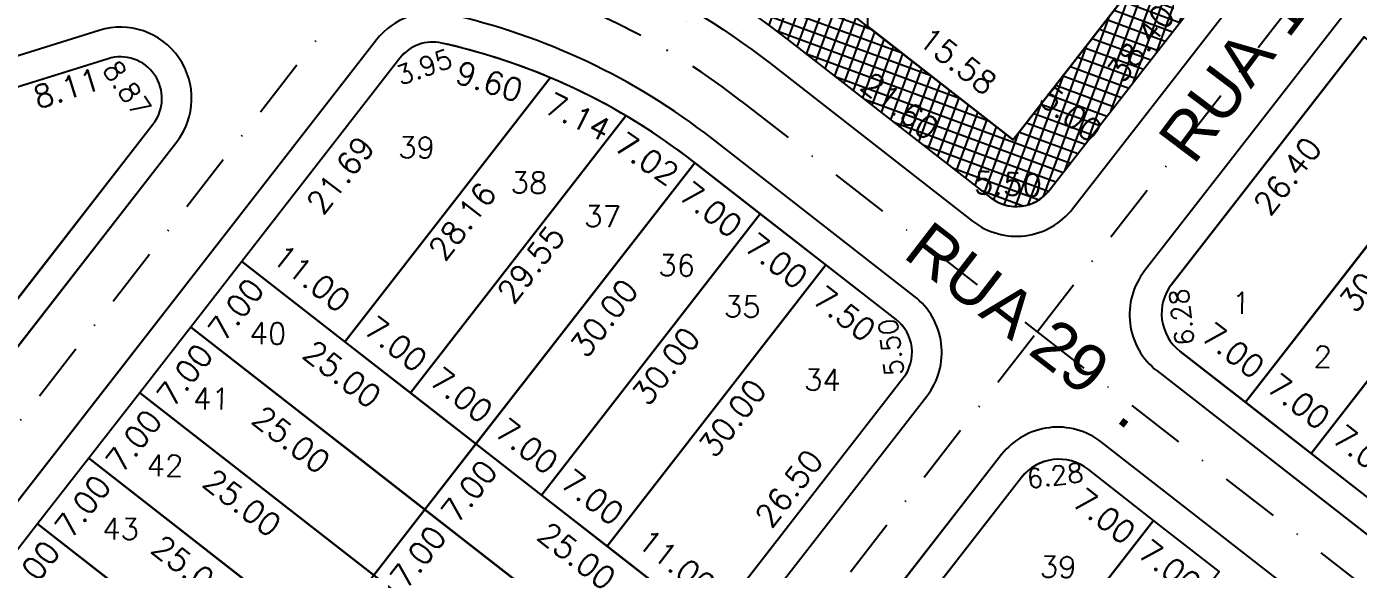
# Model space of a CAD drawing. Header units: millimetres. Extents: x -4430026 to 4783824, y 584 to 9593110.
# Drawn here: x 2492.1 to 2604.3, y 1368.1 to 1413.8 of the extents above; entities that cross this region are included whole.
import ezdxf
from ezdxf.enums import TextEntityAlignment as Align

# ---------------------------------------------------------------- set-up
doc = ezdxf.new("R2010")
doc.units = ezdxf.units.MM
doc.linetypes.add('CONTINUO', pattern=[0])
doc.linetypes.add('DASHDOT', pattern=[1, 0.5, -0.25, 0, -0.25])
for name, color, linetype in [('Bra-Rua Calçadas', 1, 'Continuous'), ('Calçada', 1, 'Continuous'), ('Cota', 8, 'Continuous'), ('Cota Curvas', 2, 'Continuous'), ('EIXO DAS VIAS', 252, 'DASHDOT'), ('Lotes', 2, 'Continuous'), ('Nomes de Ruas', 3, 'Continuous'), ('Numero de lotes', 5, 'Continuous'), ('Área Verde Alameda etc.', 92, 'Continuous')]:
    doc.layers.add(name, color=color, linetype=linetype)
doc.styles.add('arcad1', font='romans.shx')
doc.styles.add('ARIAL', font='arial.ttf', dxfattribs={"height": 0.25})
doc.styles.add('ROMANS', font='romans.shx')
doc.dimstyles.new('BOLA100', dxfattribs={"dimscale": 0, "dimtxt": 1.9, "dimasz": 0.18, "dimexe": 0.18, "dimexo": 0.063, "dimgap": 0, "dimtad": 1, "dimzin": 4, "dimdsep": 46, "dimtxsty": 'ROMANS', "dimcen": 0.09, "dimse1": 1, "dimse2": 1, "dimsd1": 1, "dimsd2": 1, "dimclrt": 256, "dimaunit": 1, "dimadec": 4, "dimazin": 0, "dimtfac": 1.2, "dimtix": 1, "dimtmove": 2, "dimatfit": 3, "dimfxl": 1, "dimtvp": 2, "dimtolj": 1, "dimtzin": 4, "dimarcsym": 0})

# ---------------------------------------------------------------- blocks, each defined once
blk = doc.blocks.new('*D1877')
at = {"layer": 'DEFPOINTS', "color": 0}
for p in [(2575.87, 1375.85), (2578.48, 1373.83), (2559.9, 1355.34)]:
    blk.add_point(p, dxfattribs=at)
at = {"layer": 'Cota', "insert": (2569.74, 1364.15), "char_height": 1.9, "attachment_point": 5, "rotation": 52.0936, "style": 'ROMANS'}
blk.add_mtext('\\A1;26.00', dxfattribs=at)
blk = doc.blocks.new('*D1878')
at = {"layer": 'DEFPOINTS', "color": 0}
for p in [(2604.75, 1412.94), (2607.14, 1411.07), (2588.53, 1392.11)]:
    blk.add_point(p, dxfattribs=at)
at = {"layer": 'Cota', "insert": (2598.29, 1401.24), "char_height": 1.9, "attachment_point": 5, "rotation": 52.0936, "style": 'ROMANS'}
blk.add_mtext('\\A1;26.40', dxfattribs=at)
blk = doc.blocks.new('*D1879')
at = {"layer": 'DEFPOINTS', "color": 0}
for p in [(2587.01, 1372.25), (2589.18, 1370.56), (2568.58, 1348.58)]:
    blk.add_point(p, dxfattribs=at)
at = {"layer": 'Cota', "insert": (2579.22, 1359.31), "char_height": 1.9, "attachment_point": 5, "rotation": 52.0936, "style": 'ROMANS'}
blk.add_mtext('\\A1;30.00', dxfattribs=at)
blk = doc.blocks.new('*D1881')
at = {"layer": 'DEFPOINTS', "color": 0}
for p in [(2613.43, 1406.18), (2615.6, 1404.49), (2594.75, 1382.19)]:
    blk.add_point(p, dxfattribs=at)
at = {"layer": 'Cota', "insert": (2605.51, 1393.08), "char_height": 1.9, "attachment_point": 5, "rotation": 52.0936, "style": 'ROMANS'}
blk.add_mtext('\\A1;30.40', dxfattribs=at)
blk = doc.blocks.new('*D1882')
at = {"layer": 'DEFPOINTS', "color": 0}
for p in [(2618.95, 1401.88), (2621.19, 1400.13), (2600.27, 1377.89)]:
    blk.add_point(p, dxfattribs=at)
at = {"layer": 'Cota', "insert": (2611.11, 1388.72), "char_height": 1.9, "attachment_point": 5, "rotation": 52.0936, "style": 'ROMANS'}
blk.add_mtext('\\A1;30.40', dxfattribs=at)
blk = doc.blocks.new('*D2071')
at = {"layer": 'DEFPOINTS', "color": 0}
for p in [(2492.99, 1371.95), (2495.39, 1370.09), (2488.69, 1366.43)]:
    blk.add_point(p, dxfattribs=at)
at = {"layer": 'Cota', "insert": (2492.49, 1367.91), "char_height": 1.9, "attachment_point": 5, "rotation": 52.0936, "style": 'ROMANS'}
blk.add_mtext('\\A1;7.00', dxfattribs=at)
blk = doc.blocks.new('*D2072')
at = {"layer": 'DEFPOINTS', "color": 0}
for p in [(2497.29, 1377.48), (2499.69, 1375.61), (2492.99, 1371.95)]:
    blk.add_point(p, dxfattribs=at)
at = {"layer": 'Cota', "insert": (2496.79, 1373.43), "char_height": 1.9, "attachment_point": 5, "rotation": 52.0936, "style": 'ROMANS'}
blk.add_mtext('\\A1;7.00', dxfattribs=at)
blk = doc.blocks.new('*D2073')
at = {"layer": 'DEFPOINTS', "color": 0}
for p in [(2501.59, 1383), (2503.99, 1381.13), (2497.29, 1377.48)]:
    blk.add_point(p, dxfattribs=at)
at = {"layer": 'Cota', "insert": (2501.09, 1378.95), "char_height": 1.9, "attachment_point": 5, "rotation": 52.0936, "style": 'ROMANS'}
blk.add_mtext('\\A1;7.00', dxfattribs=at)
blk = doc.blocks.new('*D2074')
at = {"layer": 'DEFPOINTS', "color": 0}
for p in [(2505.89, 1388.52), (2508.29, 1386.65), (2501.59, 1383)]:
    blk.add_point(p, dxfattribs=at)
at = {"layer": 'Cota', "insert": (2505.39, 1384.48), "char_height": 1.9, "attachment_point": 5, "rotation": 52.0936, "style": 'ROMANS'}
blk.add_mtext('\\A1;7.00', dxfattribs=at)
blk = doc.blocks.new('*D2100')
at = {"layer": 'DEFPOINTS', "color": 0}
for p in [(2525.62, 1373.16), (2527.94, 1371.35), (2521.31, 1367.64)]:
    blk.add_point(p, dxfattribs=at)
at = {"layer": 'Cota', "insert": (2525.04, 1369.17), "char_height": 1.9, "attachment_point": 5, "rotation": 52.0936, "style": 'ROMANS'}
blk.add_mtext('\\A1;7.00', dxfattribs=at)
blk = doc.blocks.new('*D2101')
at = {"layer": 'DEFPOINTS', "color": 0}
for p in [(2529.92, 1378.69), (2532.24, 1376.87), (2525.62, 1373.16)]:
    blk.add_point(p, dxfattribs=at)
at = {"layer": 'Cota', "insert": (2529.34, 1374.7), "char_height": 1.9, "attachment_point": 5, "rotation": 52.0936, "style": 'ROMANS'}
blk.add_mtext('\\A1;7.00', dxfattribs=at)
blk = doc.blocks.new('*D2102')
at = {"layer": 'DEFPOINTS', "color": 0}
for p in [(2548.35, 1402.36), (2550.67, 1400.54), (2529.92, 1378.69)]:
    blk.add_point(p, dxfattribs=at)
at = {"layer": 'Cota', "insert": (2540.71, 1389.29), "char_height": 1.9, "attachment_point": 5, "rotation": 52.0936, "style": 'ROMANS'}
blk.add_mtext('\\A1;30.00', dxfattribs=at)
blk = doc.blocks.new('*D2103')
at = {"layer": 'DEFPOINTS', "color": 0}
for p in [(2553.87, 1398.05), (2555.88, 1396.49), (2535.44, 1374.38)]:
    blk.add_point(p, dxfattribs=at)
at = {"layer": 'Cota', "insert": (2545.92, 1385.24), "char_height": 1.9, "attachment_point": 5, "rotation": 52.0936, "style": 'ROMANS'}
blk.add_mtext('\\A1;30.00', dxfattribs=at)
blk = doc.blocks.new('*D2104')
at = {"layer": 'DEFPOINTS', "color": 0}
for p in [(2559.39, 1393.75), (2561.49, 1392.12), (2540.96, 1370.08)]:
    blk.add_point(p, dxfattribs=at)
at = {"layer": 'Cota', "insert": (2551.52, 1380.87), "char_height": 1.9, "attachment_point": 5, "rotation": 52.0936, "style": 'ROMANS'}
blk.add_mtext('\\A1;30.00', dxfattribs=at)
blk = doc.blocks.new('*D2132')
at = {"layer": 'DEFPOINTS', "color": 0}
for p in [(2565.17, 1384.82), (2565.92, 1384.23), (2549.64, 1363.33)]:
    blk.add_point(p, dxfattribs=at)
at = {"layer": 'Cota', "insert": (2556.28, 1374.95), "char_height": 1.9, "attachment_point": 5, "rotation": 52.0936, "style": 'ROMANS'}
blk.add_mtext('\\A1;26.50', dxfattribs=at)
blk = doc.blocks.new('*D2357')
at = {"layer": 'DEFPOINTS', "color": 0}
for p in [(2501.84, 1406.3), (2502.72, 1405.61), (2474.13, 1368.89)]:
    blk.add_point(p, dxfattribs=at)
at = {"layer": 'Cota', "insert": (2486.8, 1388.52), "char_height": 1.9, "attachment_point": 5, "rotation": 52.0936, "style": 'ROMANS'}
blk.add_mtext('\\A1;46.54', dxfattribs=at)
blk = doc.blocks.new('*D2362')
at = {"layer": 'DEFPOINTS', "color": 0}
for p in [(2491.17, 1408.69), (2493.24, 1407.07), (2465.45, 1375.65)]:
    blk.add_point(p, dxfattribs=at)
at = {"layer": 'Cota', "insert": (2479.63, 1391.14), "char_height": 1.9, "attachment_point": 5, "rotation": 52.0936, "style": 'ROMANS'}
blk.add_mtext('\\A1;41.87', dxfattribs=at)
blk = doc.blocks.new('*D4630')
at = {"layer": 'DEFPOINTS', "color": 0}
for p in [(2492.99, 1371.95), (2512.71, 1356.59), (2511.02, 1354.42)]:
    blk.add_point(p, dxfattribs=at)
at = {"layer": 'Cota', "insert": (2501.74, 1362.85), "char_height": 1.9, "attachment_point": 5, "rotation": 322.0936, "style": 'ROMANS'}
blk.add_mtext('\\A1;25.00', dxfattribs=at)
blk = doc.blocks.new('*D4631')
at = {"layer": 'DEFPOINTS', "color": 0}
for p in [(2497.29, 1377.48), (2517.01, 1362.12), (2515.15, 1359.73)]:
    blk.add_point(p, dxfattribs=at)
at = {"layer": 'Cota', "insert": (2505.87, 1368.16), "char_height": 1.9, "attachment_point": 5, "rotation": 322.0936, "style": 'ROMANS'}
blk.add_mtext('\\A1;25.00', dxfattribs=at)
blk = doc.blocks.new('*D4632')
at = {"layer": 'DEFPOINTS', "color": 0}
for p in [(2501.59, 1383), (2521.31, 1367.64), (2519.49, 1365.3)]:
    blk.add_point(p, dxfattribs=at)
at = {"layer": 'Cota', "insert": (2510.22, 1373.73), "char_height": 1.9, "attachment_point": 5, "rotation": 322.0936, "style": 'ROMANS'}
blk.add_mtext('\\A1;25.00', dxfattribs=at)
blk = doc.blocks.new('*D4633')
at = {"layer": 'DEFPOINTS', "color": 0}
for p in [(2505.89, 1388.52), (2525.62, 1373.16), (2523.63, 1370.61)]:
    blk.add_point(p, dxfattribs=at)
at = {"layer": 'Cota', "insert": (2514.35, 1379.04), "char_height": 1.9, "attachment_point": 5, "rotation": 322.0936, "style": 'ROMANS'}
blk.add_mtext('\\A1;25.00', dxfattribs=at)
blk = doc.blocks.new('*D4634')
at = {"layer": 'DEFPOINTS', "color": 0}
for p in [(2529.92, 1378.69), (2536.38, 1375.6), (2535.44, 1374.38)]:
    blk.add_point(p, dxfattribs=at)
at = {"layer": 'Cota', "insert": (2534.21, 1378.5), "char_height": 1.9, "attachment_point": 5, "rotation": 322.0936, "style": 'ROMANS'}
blk.add_mtext('\\A1;7.00', dxfattribs=at)
blk = doc.blocks.new('*D4635')
at = {"layer": 'DEFPOINTS', "color": 0}
for p in [(2548.35, 1402.36), (2553.87, 1398.05), (2551.89, 1395.51)]:
    blk.add_point(p, dxfattribs=at)
at = {"layer": 'Cota', "insert": (2549.71, 1398.41), "char_height": 1.9, "attachment_point": 5, "rotation": 322.0943, "style": 'ROMANS'}
blk.add_mtext('\\A1;7.00', dxfattribs=at)
blk = doc.blocks.new('*D4651')
at = {"layer": 'DEFPOINTS', "color": 0}
for p in [(2525.62, 1373.16), (2545.34, 1357.8), (2543.35, 1355.25)]:
    blk.add_point(p, dxfattribs=at)
at = {"layer": 'Cota', "insert": (2534.07, 1363.68), "char_height": 1.9, "attachment_point": 5, "rotation": 322.0936, "style": 'ROMANS'}
blk.add_mtext('\\A1;25.00', dxfattribs=at)
blk = doc.blocks.new('*D4656')
at = {"layer": 'DEFPOINTS', "color": 0}
for p in [(2529.92, 1378.69), (2549.64, 1363.33), (2547.69, 1360.82)]:
    blk.add_point(p, dxfattribs=at)
at = {"layer": 'Cota', "insert": (2538.41, 1369.25), "char_height": 1.9, "attachment_point": 5, "rotation": 322.0936, "style": 'ROMANS'}
blk.add_mtext('\\A1;25.00', dxfattribs=at)
blk = doc.blocks.new('*D4661')
at = {"layer": 'DEFPOINTS', "color": 0}
for p in [(2535.44, 1374.38), (2541.91, 1371.3), (2540.96, 1370.08)]:
    blk.add_point(p, dxfattribs=at)
at = {"layer": 'Cota', "insert": (2539.73, 1374.2), "char_height": 1.9, "attachment_point": 5, "rotation": 322.0936, "style": 'ROMANS'}
blk.add_mtext('\\A1;7.00', dxfattribs=at)
blk = doc.blocks.new('*D4662')
at = {"layer": 'DEFPOINTS', "color": 0}
for p in [(2540.96, 1370.08), (2550.59, 1364.54), (2549.64, 1363.33)]:
    blk.add_point(p, dxfattribs=at)
at = {"layer": 'Cota', "insert": (2546.83, 1368.67), "char_height": 1.9, "attachment_point": 5, "rotation": 322.0936, "style": 'ROMANS'}
blk.add_mtext('\\A1;11.00', dxfattribs=at)
blk = doc.blocks.new('*D4675')
at = {"layer": 'DEFPOINTS', "color": 0}
for p in [(2553.87, 1398.05), (2559.39, 1393.75), (2557.41, 1391.21)]:
    blk.add_point(p, dxfattribs=at)
at = {"layer": 'Cota', "insert": (2555.23, 1394.1), "char_height": 1.9, "attachment_point": 5, "rotation": 322.0943, "style": 'ROMANS'}
blk.add_mtext('\\A1;7.00', dxfattribs=at)
blk = doc.blocks.new('*D4676')
at = {"layer": 'DEFPOINTS', "color": 0}
for p in [(2559.39, 1393.75), (2565.31, 1389.15), (2563.33, 1386.6)]:
    blk.add_point(p, dxfattribs=at)
at = {"layer": 'Cota', "insert": (2560.95, 1389.65), "char_height": 1.9, "attachment_point": 5, "rotation": 322.0943, "style": 'ROMANS'}
blk.add_mtext('\\A1;7.50', dxfattribs=at)
blk = doc.blocks.new('*D4677')
at = {"layer": 'DEFPOINTS', "color": 0}
for p in [(2581.49, 1376.55), (2587.01, 1372.25), (2585.02, 1369.7)]:
    blk.add_point(p, dxfattribs=at)
at = {"layer": 'Cota', "insert": (2582.85, 1372.6), "char_height": 1.9, "attachment_point": 5, "rotation": 322.0943, "style": 'ROMANS'}
blk.add_mtext('\\A1;7.00', dxfattribs=at)
blk = doc.blocks.new('*D4678')
at = {"layer": 'DEFPOINTS', "color": 0}
for p in [(2587.01, 1372.25), (2592.53, 1367.95), (2590.55, 1365.4)]:
    blk.add_point(p, dxfattribs=at)
at = {"layer": 'Cota', "insert": (2588.37, 1368.3), "char_height": 1.9, "attachment_point": 5, "rotation": 322.0943, "style": 'ROMANS'}
blk.add_mtext('\\A1;7.00', dxfattribs=at)
blk = doc.blocks.new('*D5080')
at = {"layer": 'DEFPOINTS', "color": 0}
for p in [(2589.23, 1386.49), (2595.88, 1383.65), (2594.75, 1382.19)]:
    blk.add_point(p, dxfattribs=at)
at = {"layer": 'Cota', "insert": (2593.71, 1386.55), "char_height": 1.9, "attachment_point": 5, "rotation": 322.0936, "style": 'ROMANS'}
blk.add_mtext('\\A1;7.00', dxfattribs=at)
blk = doc.blocks.new('*D5081')
at = {"layer": 'DEFPOINTS', "color": 0}
for p in [(2594.75, 1382.19), (2601.41, 1379.35), (2600.27, 1377.89)]:
    blk.add_point(p, dxfattribs=at)
at = {"layer": 'Cota', "insert": (2599.23, 1382.25), "char_height": 1.9, "attachment_point": 5, "rotation": 322.0936, "style": 'ROMANS'}
blk.add_mtext('\\A1;7.00', dxfattribs=at)
blk = doc.blocks.new('*D5082')
at = {"layer": 'DEFPOINTS', "color": 0}
for p in [(2600.27, 1377.89), (2606.93, 1375.05), (2605.8, 1373.59)]:
    blk.add_point(p, dxfattribs=at)
at = {"layer": 'Cota', "insert": (2604.75, 1377.95), "char_height": 1.9, "attachment_point": 5, "rotation": 322.0936, "style": 'ROMANS'}
blk.add_mtext('\\A1;7.00', dxfattribs=at)
blk = doc.blocks.new('*D5306')
at = {"layer": 'DEFPOINTS', "color": 0}
for p in [(2498.92, 1411.1), (2491.17, 1408.69), (2499.6, 1408.93)]:
    blk.add_point(p, dxfattribs=at)
at = {"layer": 'Cota', "insert": (2495.44, 1408.62), "char_height": 1.9, "attachment_point": 5, "rotation": 17.3451, "style": 'ROMANS'}
blk.add_mtext('\\A1;8.11', dxfattribs=at)
blk = doc.blocks.new('*D5856')
at = {"layer": 'DEFPOINTS', "color": 0}
for p in [(2510.19, 1394.04), (2512.59, 1392.18), (2505.89, 1388.52)]:
    blk.add_point(p, dxfattribs=at)
at = {"layer": 'Cota', "insert": (2509.69, 1390), "char_height": 1.9, "attachment_point": 5, "rotation": 52.0936, "style": 'ROMANS'}
blk.add_mtext('\\A1;7.00', dxfattribs=at)
blk = doc.blocks.new('*D5857')
at = {"layer": 'DEFPOINTS', "color": 0}
for p in [(2510.19, 1394.04), (2529.92, 1378.69), (2527.93, 1376.13)]:
    blk.add_point(p, dxfattribs=at)
at = {"layer": 'Cota', "insert": (2518.65, 1384.56), "char_height": 1.9, "attachment_point": 5, "rotation": 322.0936, "style": 'ROMANS'}
blk.add_mtext('\\A1;25.00', dxfattribs=at)
blk = doc.blocks.new('*D5858')
at = {"layer": 'DEFPOINTS', "color": 0}
for p in [(2523.52, 1411.16), (2525.91, 1409.29), (2510.19, 1394.04)]:
    blk.add_point(p, dxfattribs=at)
at = {"layer": 'Cota', "insert": (2518.5, 1401.32), "char_height": 1.9, "attachment_point": 5, "rotation": 52.0936, "style": 'ROMANS'}
blk.add_mtext('\\A1;21.69', dxfattribs=at)
blk = doc.blocks.new('*D5859')
at = {"layer": 'DEFPOINTS', "color": 0}
for p in [(2536.17, 1409.51), (2538.17, 1407.95), (2518.87, 1387.29)]:
    blk.add_point(p, dxfattribs=at)
at = {"layer": 'Cota', "insert": (2528.77, 1397.42), "char_height": 1.9, "attachment_point": 5, "rotation": 52.0936, "style": 'ROMANS'}
blk.add_mtext('\\A1;28.16', dxfattribs=at)
blk = doc.blocks.new('*D5860')
at = {"layer": 'DEFPOINTS', "color": 0}
for p in [(2542.55, 1406.3), (2544.38, 1404.88), (2524.39, 1382.99)]:
    blk.add_point(p, dxfattribs=at)
at = {"layer": 'Cota', "insert": (2534.55, 1393.81), "char_height": 1.9, "attachment_point": 5, "rotation": 52.0936, "style": 'ROMANS'}
blk.add_mtext('\\A1;29.55', dxfattribs=at)
blk = doc.blocks.new('*D6634')
at = {"layer": 'DEFPOINTS', "color": 0}
for p in [(2562.89, 1413.84), (2576.06, 1405.4), (2575.19, 1404.27)]:
    blk.add_point(p, dxfattribs=at)
at = {"layer": 'Cota', "insert": (2570.5, 1410.93), "char_height": 1.9, "attachment_point": 5, "rotation": 322.0936, "style": 'ROMANS'}
blk.add_mtext('\\A1;15.58', dxfattribs=at)
blk = doc.blocks.new('*D6635')
at = {"layer": 'DEFPOINTS', "color": 0}
for p in [(2593.02, 1429.69), (2594.24, 1428.74), (2575.19, 1404.27)]:
    blk.add_point(p, dxfattribs=at)
at = {"layer": 'Cota', "insert": (2582.74, 1418.04), "char_height": 1.9, "attachment_point": 5, "rotation": 52.0936, "style": 'ROMANS'}
blk.add_mtext('\\A1;31.01', dxfattribs=at)
blk = doc.blocks.new('*D7320')
at = {"layer": 'DEFPOINTS', "color": 0}
for p in [(2525.34, 1384.2), (2524.39, 1382.99), (2529.92, 1378.69, 51.85)]:
    blk.add_point(p, dxfattribs=at)
at = {"layer": 'Cota', "insert": (2528.68, 1382.8), "char_height": 1.9, "attachment_point": 5, "rotation": 322.0936, "style": 'ROMANS'}
blk.add_mtext('\\A1;7.00', dxfattribs=at)
blk = doc.blocks.new('*D7321')
at = {"layer": 'DEFPOINTS', "color": 0}
for p in [(2519.82, 1388.5), (2518.87, 1387.29), (2524.39, 1382.99)]:
    blk.add_point(p, dxfattribs=at)
at = {"layer": 'Cota', "insert": (2523.16, 1387.1), "char_height": 1.9, "attachment_point": 5, "rotation": 322.0936, "style": 'ROMANS'}
blk.add_mtext('\\A1;7.00', dxfattribs=at)
blk = doc.blocks.new('*D7322')
at = {"layer": 'DEFPOINTS', "color": 0}
for p in [(2511.14, 1395.26), (2510.19, 1394.04), (2518.87, 1387.29)]:
    blk.add_point(p, dxfattribs=at)
at = {"layer": 'Cota', "insert": (2516.06, 1392.63), "char_height": 1.9, "attachment_point": 5, "rotation": 322.0936, "style": 'ROMANS'}
blk.add_mtext('\\A1;11.00', dxfattribs=at)
blk = doc.blocks.new('*D7573')
at = {"layer": 'DEFPOINTS', "color": 0}
for p in [(2601.47, 1430.58), (2601.8, 1430.32), (2578.21, 1400.01)]:
    blk.add_point(p, dxfattribs=at)
at = {"layer": 'Cota', "insert": (2585.92, 1412.42), "char_height": 1.9, "attachment_point": 5, "rotation": 52.0936, "style": 'ROMANS'}
blk.add_mtext('\\A1;38.40', dxfattribs=at)
blk = doc.blocks.new('*D7574')
at = {"layer": 'DEFPOINTS', "color": 0}
for p in [(2577.8, 1407.63), (2581.43, 1404.15), (2581.74, 1404.55)]:
    blk.add_point(p, dxfattribs=at)
at = {"layer": 'Cota', "insert": (2580.04, 1406.44), "char_height": 1.9, "attachment_point": 5, "rotation": 322.0936, "style": 'ROMANS'}
blk.add_mtext('\\A1;5.00', dxfattribs=at)
blk = doc.blocks.new('*D7575')
at = {"layer": 'DEFPOINTS', "color": 0}
for p in [(2556.26, 1412.67), (2556.52, 1413.01), (2573.3, 1399.4)]:
    blk.add_point(p, dxfattribs=at)
at = {"layer": 'Cota', "insert": (2565.63, 1407.13), "char_height": 1.9, "attachment_point": 5, "rotation": 322.0936, "style": 'ROMANS'}
blk.add_mtext('\\A1;21.60', dxfattribs=at)

msp = doc.modelspace()

# ---------------------------------------------------------------- hatches: boundary and pattern name
at = {"layer": 'Área Verde Alameda etc.'}
h = msp.add_hatch(dxfattribs=at)
h.set_pattern_fill('ANSI37', color=256, scale=0.3, angle=24.82082, style=0)
h.set_pattern_definition([(69.82082076, (-350710.31295, -9590084.73025), (-0.894034063135, 0.32857167248), []), (159.82082076, (-350710.31295, -9590084.73025), (-0.32857167248, -0.894034063135), [])])
edge = h.paths.add_edge_path()
edge.add_arc((2600.12, 1496.792), 4, 359.70531, 450.41692)
edge.add_line((2600.091, 1500.792), (2485.235, 1499.729))
edge.add_line((2485.235, 1499.729), (2433.582, 1499.279))
edge.add_line((2433.582, 1499.279), (2433.581, 1499.279))
edge.add_arc((2433.613, 1495.779), 3.5, 90.5206, 168.7182)
edge.add_arc((2433.613, 1495.779), 3.5, 168.7182, 179.70531)
edge.add_line((2430.113, 1495.797), (2430.105, 1494.248))
edge.add_line((2430.105, 1494.248), (2464.157, 1494.558))
edge.add_line((2464.157, 1494.558), (2562.153, 1495.448))
edge.add_line((2562.153, 1495.448), (2596.115, 1495.757))
edge.add_line((2596.115, 1495.757), (2596.115, 1495.755))
edge.add_line((2596.115, 1495.755), (2599.115, 1495.782))
edge.add_line((2599.115, 1495.782), (2598.808, 1436.13))
edge.add_arc((2594.308, 1436.153), 4.5, 322.09358, 359.70531, ccw=False)
edge.add_line((2597.859, 1433.388), (2575.186, 1404.27))
edge.add_line((2575.186, 1404.27), (2559.328, 1416.618))
edge.add_arc((2515.401, 1360.204), 71.5, 52.09358, 107.34505)
edge.add_line((2494.085, 1428.452), (2471.821, 1421.499))
edge.add_line((2471.821, 1421.499), (2471.821, 1421.499))
edge.add_arc((2463.371, 1448.717), 28.5, 266.08491, 287.24675, ccw=False)
edge.add_arc((2463.506, 1464.554), 44.319, 230.62803, 267.30877, ccw=False)
edge.add_arc((2463.371, 1448.717), 33.5, 213.3649, 271.75804)
edge.add_arc((2463.371, 1448.717), 33.5, 271.75804, 278.33411)
edge.add_arc((2463.371, 1448.717), 33.5, 278.33411, 280.73803)
edge.add_arc((2463.371, 1448.717), 33.5, 280.73803, 283.15852)
edge.add_arc((2463.371, 1448.717), 33.5, 283.15852, 284.24214)
edge.add_arc((2463.371, 1448.717), 33.5, 284.24214, 287.34505)
edge.add_line((2473.359, 1416.741), (2495.575, 1423.68))
edge.add_arc((2515.401, 1360.204), 66.5, 52.09358, 107.34505, ccw=False)
edge.add_line((2556.256, 1412.673), (2573.298, 1399.404))
edge.add_arc((2575.448, 1402.165), 3.5, 232.09358, 302.3188)
edge.add_arc((2575.448, 1402.165), 3.5, 302.3188, 322.09358)
edge.add_line((2578.21, 1400.015), (2601.804, 1430.316))
edge.add_arc((2594.308, 1436.153), 9.5, 322.09358, 334.25913)
edge.add_arc((2594.308, 1436.153), 9.5, 334.25913, 359.70531)
edge.add_line((2603.808, 1436.104), (2604.12, 1496.771))

# ---------------------------------------------------------------- linework, layer by layer
at = {"layer": 'Bra-Rua Calçadas'}
for points in [[(2434.763, 1431.287, 0.3442832), (2473.359, 1416.741), (2495.575, 1423.68, -0.2458617), (2556.256, 1412.673), (2573.298, 1399.404, 0.4142136), (2578.21, 1400.015), (2601.804, 1430.316, 0.1656015), (2603.808, 1436.104), (2604.12, 1496.771, 0.4190157), (2600.076, 1500.791), (2485.235, 1499.729), (2433.582, 1499.279, 0.4101589), (2430.113, 1495.797), (2430.09, 1491.247)], [(2473.359, 1416.741), (2495.575, 1423.68, -0.2458617), (2556.256, 1412.673), (2573.298, 1399.404, 0.3163795), (2577.319, 1399.207, 0.0864985), (2578.21, 1400.015), (2601.804, 1430.316, 0.0531322), (2602.866, 1432.027, 0.1114884), (2603.808, 1436.104), (2604.12, 1496.771, 0.417856), (2600.091, 1500.792), (2485.235, 1499.729)], [(2464.157, 1494.558), (2562.153, 1495.448), (2596.115, 1495.757), (2596.115, 1495.755), (2599.115, 1495.782), (2598.808, 1436.13, -0.1656015), (2597.859, 1433.388), (2575.186, 1404.27), (2559.328, 1416.618, 0.2458617), (2494.085, 1428.452), (2471.821, 1421.499)]]:
    msp.add_lwpolyline(points, format="xyb", dxfattribs=at)
at = {"layer": 'Calçada', "lineweight": -3}
for p, q in [((2521.543, 1412.693), (2372.134, 1220.813)), ((2521.543, 1412.693), (2372.134, 1220.813)), ((2365.822, 1225.728), (2504.695, 1404.077)), ((2365.822, 1225.728), (2504.695, 1404.077)), ((2415.53, 1187.023), (2567.895, 1382.699)), ((2415.53, 1187.023), (2567.895, 1382.699)), ((2574.207, 1377.784), (2421.842, 1182.108)), ((2574.207, 1377.784), (2421.842, 1182.108))]:
    msp.add_line(p, q, dxfattribs=at)
for points in [[(2668.35, 1405.086, -0.1656015), (2665.818, 1397.776, 0.1656015), (2668.35, 1405.086, -0.1656015), (2665.818, 1397.776, 0.1656015), (2668.35, 1405.086), (2668.827, 1497.831, 0.4183874), (2662.772, 1503.861), (2619.77, 1503.47, 0.410052), (2613.824, 1497.502), (2613.489, 1432.291, -0.1656015), (2610.957, 1424.981), (2586.249, 1393.248, 0.4142136), (2587.297, 1384.828), (2625.169, 1355.338, 0.4142136), (2633.59, 1356.386), (2665.818, 1397.776), (2633.59, 1356.386)], [(2661.358, 1503.848), (2619.77, 1503.47, 0.410052), (2613.824, 1497.502), (2613.489, 1432.291, -0.1656015), (2610.957, 1424.981), (2586.249, 1393.248, 0.4142136), (2587.297, 1384.828), (2623.986, 1356.26)]]:
    msp.add_lwpolyline(points, format="xyb", dxfattribs=at)
for points in [[(2606.623, 1497.265, 0.4183874), (2600.568, 1503.296), (2433.558, 1501.779, 0.410052), (2427.613, 1495.81), (2427.372, 1448.903, 0.507547), (2474.104, 1414.355), (2496.321, 1421.293, -0.2458617), (2554.72, 1410.701), (2571.762, 1397.431, 0.4142136), (2580.182, 1398.479), (2603.777, 1428.78, 0.1656015), (2606.308, 1436.091)], [(2606.623, 1497.265, 0.4183874), (2600.568, 1503.296), (2433.558, 1501.779, 0.410052), (2427.613, 1495.81), (2427.372, 1448.903, 0.507547), (2474.104, 1414.355), (2496.321, 1421.293, -0.2458617), (2554.72, 1410.701), (2571.762, 1397.431, 0.4142136), (2580.182, 1398.479), (2603.777, 1428.78, 0.1656015), (2606.308, 1436.091)], [(2604.123, 1497.278, 0.3332525), (2600.591, 1500.796), (2433.581, 1499.279, 0.410052), (2430.113, 1495.797), (2429.872, 1448.89, 0.507547), (2473.359, 1416.741), (2495.575, 1423.68, -0.2458617), (2556.256, 1412.673), (2573.298, 1399.404, 0.4142136), (2578.21, 1400.015), (2601.804, 1430.316, 0.1656015), (2603.808, 1436.104)], [(2604.123, 1497.278, 0.3332525), (2600.591, 1500.796), (2433.581, 1499.279, 0.410052), (2430.113, 1495.797), (2429.872, 1448.89, 0.507547), (2473.359, 1416.741), (2495.575, 1423.68, -0.2458617), (2556.256, 1412.673), (2573.298, 1399.404, 0.4142136), (2578.21, 1400.015), (2601.804, 1430.316, 0.1656015), (2603.808, 1436.104)], [(2567.895, 1382.699, 0.4142136), (2566.847, 1391.119), (2549.805, 1404.389, 0.1110313), (2527.582, 1414.863, 0.2898518), (2521.543, 1412.693), (2372.134, 1220.813, 0.4142136), (2373.182, 1212.393), (2407.11, 1185.975, 0.4142136), (2415.53, 1187.023)], [(2567.895, 1382.699, 0.4142136), (2566.847, 1391.119), (2549.805, 1404.389, 0.1110313), (2527.582, 1414.863, 0.2898518), (2521.543, 1412.693), (2372.134, 1220.813, 0.4142136), (2373.182, 1212.393), (2407.11, 1185.975, 0.4142136), (2415.53, 1187.023)], [(2504.695, 1404.077, 0.7349189), (2498.172, 1413.491), (2476.489, 1406.718, -0.1876247), (2444.664, 1408.892, 0.3504633), (2437.379, 1407.148), (2322.426, 1259.519, 0.4142136), (2323.474, 1251.099), (2357.402, 1224.681, 0.4142136), (2365.822, 1225.728)], [(2504.695, 1404.077, 0.7349189), (2498.172, 1413.491), (2476.489, 1406.718, -0.1876247), (2444.664, 1408.892, 0.3504633), (2437.379, 1407.148), (2322.426, 1259.519, 0.4142136), (2323.474, 1251.099), (2357.402, 1224.681, 0.4142136), (2365.822, 1225.728)], [(2621.548, 1340.921, 0.4142136), (2620.5, 1349.342), (2582.627, 1378.832, 0.4142136), (2574.207, 1377.784), (2421.842, 1182.108, 0.4142136), (2422.89, 1173.688), (2430.78, 1167.544, 0.0564182), (2464.557, 1146.887, 0.3496249), (2471.826, 1148.639)], [(2621.548, 1340.921, 0.4142136), (2620.5, 1349.342), (2582.627, 1378.832, 0.4142136), (2574.207, 1377.784), (2421.842, 1182.108, 0.4142136), (2422.89, 1173.688), (2430.78, 1167.544, 0.0564182), (2464.557, 1146.887, 0.3496249), (2471.826, 1148.639)]]:
    msp.add_lwpolyline(points, format="xyb", close=True, dxfattribs=at)
at = {"layer": 'EIXO DAS VIAS', "ltscale": 10}
for p, q in [((2577.195, 1388.131, 103.708), (2607.367, 1426.88, 103.708)), ((2362.835, 1215.381, 103.708), (2522.035, 1419.836, 103.708)), ((2412.542, 1176.675, 103.708), (2577.195, 1388.131, 103.708))]:
    msp.add_line(p, q, dxfattribs=at)
at = {"layer": 'EIXO DAS VIAS', "ltscale": 10, "elevation": 103.708}
msp.add_lwpolyline([(2522.035, 1419.836, -0.1385741), (2552.263, 1407.545, -0.13403)], format="xyb", dxfattribs=at)
for points in [[(2552.263, 1407.545), (2577.195, 1388.131)], [(2577.195, 1388.131), (2630.848, 1346.354)]]:
    msp.add_lwpolyline(points, dxfattribs=at)
at = {"layer": 'Lotes', "lineweight": -3}
for p, q in [((2588.528, 1392.107), (2604.748, 1412.937)), ((2613.427, 1406.179), (2594.75, 1382.193)), ((2548.347, 1402.356), (2395.368, 1205.891)), ((2618.95, 1401.878), (2600.273, 1377.892)), ((2535.439, 1374.384), (2553.87, 1398.055)), ((2540.962, 1370.084), (2559.393, 1393.754)), ((2545.341, 1357.803), (2505.89, 1388.521)), ((2625.522, 1358.232), (2589.227, 1386.493)), ((2541.04, 1352.28), (2501.589, 1382.998)), ((2549.641, 1363.326), (2529.916, 1378.685)), ((2536.74, 1346.756), (2497.289, 1377.475)), ((2575.872, 1375.853), (2559.899, 1355.339)), ((2568.578, 1348.581), (2587.009, 1372.251)), ((2532.439, 1341.233), (2492.988, 1371.952))]:
    msp.add_line(p, q, dxfattribs=at)
at = {"layer": 'Lotes', "linetype": 'CONTINUO', "lineweight": -3}
for p, q in [((2498.917, 1411.104), (2477.234, 1404.332)), ((2523.515, 1411.157), (2505.89, 1388.521)), ((2613.427, 1406.179), (2594.75, 1382.193)), ((2594.75, 1382.193), (2613.427, 1406.179)), ((2469.829, 1363.37), (2502.722, 1405.613)), ((2525.615, 1373.162), (2548.347, 1402.356)), ((2548.347, 1402.356), (2529.916, 1378.685)), ((2565.311, 1389.147), (2548.27, 1402.416)), ((2618.95, 1401.878), (2600.273, 1377.892)), ((2600.273, 1377.892), (2618.95, 1401.878)), ((2553.87, 1398.055), (2535.439, 1374.384)), ((2535.439, 1374.384), (2553.87, 1398.055)), ((2559.393, 1393.754), (2540.962, 1370.084)), ((2540.962, 1370.084), (2559.393, 1393.754)), ((2505.89, 1388.521), (2501.589, 1382.998)), ((2525.615, 1373.162), (2505.89, 1388.521)), ((2505.89, 1388.521), (2514.569, 1381.763)), ((2549.641, 1363.326), (2565.922, 1384.235)), ((2565.922, 1384.235), (2565.922, 1384.235)), ((2501.589, 1382.998), (2497.289, 1377.475)), ((2501.589, 1382.998), (2521.315, 1367.639)), ((2521.315, 1367.639), (2501.589, 1382.998)), ((2514.569, 1381.763), (2520.092, 1377.463)), ((2529.916, 1378.685), (2525.615, 1373.162)), ((2549.641, 1363.326), (2529.916, 1378.685)), ((2529.916, 1378.685), (2535.439, 1374.384)), ((2497.289, 1377.475), (2492.988, 1371.952)), ((2497.289, 1377.475), (2517.014, 1362.116)), ((2517.014, 1362.116), (2497.289, 1377.475)), ((2520.092, 1377.463), (2525.615, 1373.162)), ((2535.439, 1374.384), (2540.962, 1370.084)), ((2521.315, 1367.639), (2525.615, 1373.162)), ((2525.615, 1373.162), (2521.315, 1367.639)), ((2545.341, 1357.803), (2525.615, 1373.162)), ((2525.615, 1373.162), (2545.341, 1357.803)), ((2587.009, 1372.251), (2568.578, 1348.581)), ((2568.578, 1348.581), (2587.009, 1372.251)), ((2492.988, 1371.952), (2488.688, 1366.429)), ((2492.988, 1371.952), (2512.714, 1356.593)), ((2512.714, 1356.593), (2492.988, 1371.952)), ((2540.962, 1370.084), (2549.641, 1363.326))]:
    msp.add_line(p, q, dxfattribs=at)
at = {"layer": 'Lotes'}
for points in [[(2594.237, 1428.737), (2562.762, 1428.451), (2562.895, 1413.841), (2575.186, 1404.27)], [(2594.75, 1382.193), (2600.273, 1377.892), (2618.95, 1401.878), (2613.427, 1406.179)], [(2548.347, 1402.356), (2529.916, 1378.685), (2535.439, 1374.384), (2553.87, 1398.055)], [(2600.273, 1377.892), (2605.796, 1373.592), (2624.473, 1397.578), (2618.95, 1401.878)], [(2553.87, 1398.055), (2535.439, 1374.384), (2540.962, 1370.084), (2559.393, 1393.754)], [(2510.191, 1394.044), (2505.89, 1388.521), (2525.615, 1373.162), (2529.916, 1378.685)], [(2505.89, 1388.521), (2501.589, 1382.998), (2521.315, 1367.639), (2525.615, 1373.162)], [(2501.589, 1382.998), (2497.289, 1377.475), (2517.014, 1362.116), (2521.315, 1367.639)], [(2529.916, 1378.685), (2525.615, 1373.162), (2545.341, 1357.803), (2549.641, 1363.326)], [(2497.289, 1377.475), (2492.988, 1371.952), (2512.714, 1356.593), (2517.014, 1362.116)], [(2525.615, 1373.162), (2521.315, 1367.639), (2541.04, 1352.28), (2545.341, 1357.803)], [(2587.009, 1372.251), (2568.578, 1348.581), (2574.101, 1344.28), (2592.532, 1367.951)], [(2492.988, 1371.952), (2488.688, 1366.429), (2508.413, 1351.07), (2512.714, 1356.593)]]:
    msp.add_lwpolyline(points, close=True, dxfattribs=at)
for points in [[(2588.528, 1392.107, 0.4142136), (2589.227, 1386.493), (2594.75, 1382.193), (2613.427, 1406.179), (2604.748, 1412.937)], [(2527.038, 1412.423, 0.2898518), (2523.515, 1411.157), (2510.191, 1394.044), (2518.87, 1387.286), (2536.172, 1409.507, 0.0448937)], [(2498.917, 1411.104), (2491.173, 1408.686), (2465.451, 1375.651), (2474.13, 1368.893), (2502.722, 1405.613, 0.7349189)], [(2536.172, 1409.507), (2518.87, 1387.286), (2524.393, 1382.986), (2542.549, 1406.303, 0.0333867)], [(2542.549, 1406.303), (2524.393, 1382.986), (2529.916, 1378.685), (2548.347, 1402.355, 0.0328122)], [(2559.393, 1393.754), (2540.962, 1370.084), (2549.641, 1363.326), (2565.922, 1384.235, 0.4142136), (2565.311, 1389.147)], [(2581.486, 1376.552, 0.4142136), (2575.872, 1375.853), (2559.899, 1355.339), (2568.578, 1348.581), (2587.009, 1372.251)]]:
    msp.add_lwpolyline(points, format="xyb", close=True, dxfattribs=at)
at = {"layer": 'Lotes', "linetype": 'CONTINUO', "lineweight": -3}
for centre, radius, start, end in [((2526.277, 1409.006), 3.5, 77.43627, 142.09358), ((2515.401, 1360.204), 53.5, 52.09358, 77.43627), ((2499.961, 1407.763), 3.5, 322.09358, 107.34505), ((2563.161, 1386.385), 3.5, 322.09358, 52.09358)]:
    msp.add_arc(centre, radius, start, end, dxfattribs=at)
at = {"layer": 'Lotes', "lineweight": -3}
for centre, start, end in [((2591.684, 1389.649), 142.09358, 232.09358), ((2579.028, 1373.396), 52.09358, 142.09358)]:
    msp.add_arc(centre, 4, start, end, dxfattribs=at)
at = {"layer": 'Área Verde Alameda etc.'}
for points in [[(2434.763, 1431.287, 0.3442832), (2473.359, 1416.741), (2495.575, 1423.68, -0.2458617), (2556.256, 1412.673), (2573.298, 1399.404, 0.4142136), (2578.21, 1400.015), (2601.804, 1430.316, 0.1656015), (2603.808, 1436.104), (2604.12, 1496.771, 0.4190157), (2600.076, 1500.791), (2485.235, 1499.729), (2433.582, 1499.279, 0.4101589), (2430.113, 1495.797), (2430.09, 1491.247)], [(2473.359, 1416.741), (2495.575, 1423.68, -0.2458617), (2556.256, 1412.673), (2573.298, 1399.404, 0.3163795), (2577.319, 1399.207, 0.0864985), (2578.21, 1400.015), (2601.804, 1430.316, 0.0531322), (2602.866, 1432.027, 0.1114884), (2603.808, 1436.104), (2604.12, 1496.771, 0.417856), (2600.091, 1500.792), (2485.235, 1499.729)], [(2464.157, 1494.558), (2562.153, 1495.448), (2596.115, 1495.757), (2596.115, 1495.755), (2599.115, 1495.782), (2598.808, 1436.13, -0.1656015), (2597.859, 1433.388), (2575.186, 1404.27), (2559.328, 1416.618, 0.2458617), (2494.085, 1428.452), (2471.821, 1421.499)]]:
    msp.add_lwpolyline(points, format="xyb", dxfattribs=at)

# ---------------------------------------------------------------- texts
at = {"layer": 'Cota', "style": 'ROMANS'}
msp.add_text('5.50', height=1.9, rotation=357.20619, dxfattribs=at).set_placement((2571.854, 1399.76))
at = {"layer": 'Cota', "attachment_point": 5, "style": 'ROMANS'}
for s, insert, char_height, rotation in [('\\A1;8.87', (2500.534, 1408.567), 1.7, 304.71931), ('\\A1;8.87', (2500.534, 1408.567, -51.854), 1.7, 304.71931), ('\\A1;9.60', (2531.037, 1409.185), 1.9, 342.29528), ('\\A1;7.14', (2538.513, 1406.218), 1.9, 333.32987), ('\\A1;7.02', (2544.324, 1402.679), 1.9, 325.74681)]:
    msp.add_mtext(s, dxfattribs=dict(at, insert=insert, char_height=char_height, rotation=rotation))
at = {"layer": 'Cota Curvas', "char_height": 1.6, "attachment_point": 5, "style": 'ROMANS'}
for s, insert, rotation in [('\\A1;3.95', (2525.539, 1410.415, -51.854), 19.76492), ('\\A1;6.28', (2589.372, 1389.362, -51.854), 97.09358), ('\\A1;5.50', (2564.884, 1386.822, -51.854), 97.09358), ('\\A1;6.28', (2578.701, 1376.023, -51.854), 7.09358)]:
    msp.add_mtext(s, dxfattribs=dict(at, insert=insert, rotation=rotation))
at = {"layer": 'Nomes de Ruas', "extrusion": (-0.066244, -0.055846, 0.996239), "style": 'ARIAL'}
msp.add_text('RUA 16  .', height=4, rotation=102.96746, dxfattribs=at).set_placement((593.003, 2884.765, -249.257), align=Align.MIDDLE_CENTER)
at = {"layer": 'Nomes de Ruas', "extrusion": (-0.054998, 0.06695, 0.996239), "style": 'ARIAL'}
msp.add_text('RUA 29  .', height=4, rotation=102.96746, dxfattribs=at).set_placement((-2872.415, 560.342, -48.733), align=Align.MIDDLE_CENTER)
at = {"layer": 'Numero de lotes', "style": 'arcad1'}
for s, p in [('39', (2524.908, 1403.635, 103.708)), ('38', (2534.395, 1400.676, 103.708)), ('37', (2540.588, 1397.84, 103.708)), ('36', (2546.835, 1393.714, 103.708)), ('1', (2594.379, 1390.548, 103.708)), ('35', (2552.357, 1390.246, 103.708)), ('40', (2512.391, 1387.984, 103.708)), ('2', (2601.271, 1386.024, 103.708)), ('34', (2559.11, 1384.082, 103.708)), ('41', (2507.627, 1382.484, 103.708)), ('42', (2503.729, 1376.865, 103.708)), ('43', (2499.982, 1371.534, 103.708)), ('39', (2578.967, 1368.333, 103.708))]:
    msp.add_text(s, height=1.8, rotation=358.97539, dxfattribs=at).set_placement(p, align=Align.MIDDLE_CENTER)

# ---------------------------------------------------------------- dimensions: what is measured, and where the dimension line sits
at = {"layer": 'Cota'}
for p1, p2, distance, picture, middle in [((2575.186, 1404.27), (2594.237, 1428.737), 1.545, '*D6635', (2582.743, 1418.036)), ((2562.895, 1413.841), (2575.186, 1404.27), 1.429, '*D6634', (2570.502, 1410.933)), ((2573.298, 1399.404), (2556.256, 1412.673), -0.43, '*D7575', (2565.625, 1407.128)), ((2588.528, 1392.107), (2604.748, 1412.937), -3.037, '*D1878', (2598.285, 1401.24)), ((2491.173, 1408.686), (2498.917, 1411.104), -2.281, '*D5306', (2495.442, 1408.624)), ((2518.87, 1387.286), (2536.172, 1409.507), -2.538, '*D5859', (2528.773, 1397.421)), ((2465.451, 1375.651), (2491.173, 1408.686), -2.622, '*D2362', (2479.631, 1391.141)), ((2577.799, 1407.626), (2581.744, 1404.554), -0.507, '*D7574', (2580.044, 1406.439)), ((2524.393, 1382.986), (2542.549, 1406.303), -2.314, '*D5860', (2534.548, 1393.806)), ((2594.75, 1382.193), (2613.427, 1406.179), -2.752, '*D1881', (2605.511, 1393.079)), ((2548.347, 1402.355), (2553.87, 1398.055), -3.231, '*D4635', (2549.707, 1398.405)), ((2600.273, 1377.892), (2618.95, 1401.878), -2.844, '*D1882', (2611.106, 1388.721)), ((2535.439, 1374.384), (2553.87, 1398.055), -2.548, '*D2103', (2545.916, 1385.238)), ((2510.191, 1394.044), (2529.916, 1378.685), -3.235, '*D5857', (2518.649, 1384.562)), ((2540.962, 1370.084), (2559.393, 1393.754), -2.657, '*D2104', (2551.525, 1380.87)), ((2589.227, 1386.493), (2594.75, 1382.193), 1.846, '*D5080', (2593.707, 1386.55)), ((2505.89, 1388.521), (2525.615, 1373.162), -3.235, '*D4633', (2514.349, 1379.038)), ((2501.589, 1382.998), (2521.315, 1367.639), -2.963, '*D4632', (2510.215, 1373.73)), ((2529.916, 1378.685), (2535.439, 1374.384), 1.539, '*D4634', (2534.207, 1378.499)), ((2529.916, 1378.685), (2549.641, 1363.326), -3.171, '*D4656', (2538.414, 1369.253)), ((2497.289, 1377.475), (2517.014, 1362.116), -3.028, '*D4631', (2505.875, 1368.156)), ((2568.578, 1348.581), (2587.009, 1372.251), -2.752, '*D1879', (2579.215, 1359.309)), ((2492.988, 1371.952), (2512.714, 1356.593), -2.756, '*D4630', (2501.741, 1362.847))]:
    dim = msp.add_aligned_dim(p1=p1, p2=p2, distance=distance, dimstyle='BOLA100', override={"dimscale": 1}, dxfattribs=at)
    dim.commit()
    dim.dimension.update_dxf_attribs({"geometry": picture, "text_midpoint": middle})
dim = msp.add_linear_dim(base=(2601.469, 1430.577), p1=(2578.21, 1400.015), p2=(2601.804, 1430.316), angle=52.09358, dimstyle='BOLA100', override={"dimscale": 1}, dxfattribs=at)
dim.commit()
dim.dimension.update_dxf_attribs({"geometry": '*D7573', "text_midpoint": (2585.921, 1412.417), "dimtype": 161})
for base, p1, p2, angle, picture, middle in [((2525.912, 1409.29), (2510.191, 1394.044), (2523.515, 1411.157), 232.09358, '*D5858', (2518.501, 1401.318)), ((2501.842, 1406.299), (2474.13, 1368.893), (2502.722, 1405.613), 232.09358, '*D2357', (2486.796, 1388.522)), ((2550.674, 1400.544), (2529.916, 1378.685), (2548.347, 1402.355), 232.09358, '*D2102', (2540.709, 1389.292)), ((2557.409, 1391.205), (2553.87, 1398.055), (2559.393, 1393.754), 142.09432, '*D4675', (2555.231, 1394.105)), ((2511.136, 1395.259, -51.854), (2518.87, 1387.286, -51.854), (2510.191, 1394.044, -51.854), 142.09358, '*D7322', (2516.059, 1392.629, -51.854)), ((2512.588, 1392.178), (2505.89, 1388.521), (2510.191, 1394.044), 232.09358, '*D5856', (2509.688, 1390)), ((2563.326, 1386.597), (2559.393, 1393.754), (2565.311, 1389.147), 142.09432, '*D4676', (2560.951, 1389.651)), ((2519.815, 1388.501, -51.854), (2524.393, 1382.986, -51.854), (2518.87, 1387.286, -51.854), 142.09358, '*D7321', (2523.16, 1387.1, -51.854)), ((2508.287, 1386.655), (2501.589, 1382.998), (2505.89, 1388.521), 232.09358, '*D2074', (2505.387, 1384.477)), ((2525.338, 1384.2, -51.854), (2529.916, 1378.685), (2524.393, 1382.986, -51.854), 142.09358, '*D7320', (2528.684, 1382.799, -51.854)), ((2565.171, 1384.82), (2549.641, 1363.326), (2565.922, 1384.235), 232.09358, '*D2132', (2556.281, 1374.949)), ((2601.408, 1379.349), (2594.75, 1382.193), (2600.273, 1377.892), 142.09358, '*D5081', (2599.23, 1382.249)), ((2503.987, 1381.132), (2497.289, 1377.475), (2501.589, 1382.998), 232.09358, '*D2073', (2501.087, 1378.954)), ((2606.931, 1375.048), (2600.273, 1377.892), (2605.796, 1373.592), 142.09358, '*D5082', (2604.753, 1377.948)), ((2532.243, 1376.873), (2525.615, 1373.162), (2529.916, 1378.685), 232.09358, '*D2101', (2529.343, 1374.696)), ((2499.686, 1375.609), (2492.988, 1371.952), (2497.289, 1377.475), 232.09358, '*D2072', (2496.786, 1373.431)), ((2541.908, 1371.298), (2535.439, 1374.384), (2540.962, 1370.084), 142.09358, '*D4661', (2539.73, 1374.198)), ((2578.475, 1373.827), (2559.899, 1355.339), (2575.872, 1375.853), 232.09358, '*D1877', (2569.739, 1364.153)), ((2585.024, 1369.702), (2581.486, 1376.552), (2587.009, 1372.251), 142.09432, '*D4677', (2582.846, 1372.602)), ((2527.942, 1371.35), (2521.315, 1367.639), (2525.615, 1373.162), 232.09358, '*D2100', (2525.042, 1369.172)), ((2543.353, 1355.25), (2525.615, 1373.162), (2545.341, 1357.803), 142.09358, '*D4651', (2534.074, 1363.679)), ((2590.547, 1365.402), (2587.009, 1372.251), (2592.532, 1367.951), 142.09432, '*D4678', (2588.37, 1368.302)), ((2495.385, 1370.085), (2488.688, 1366.429), (2492.988, 1371.952), 232.09358, '*D2071', (2492.485, 1367.908)), ((2550.587, 1364.54), (2540.962, 1370.084), (2549.641, 1363.326), 142.09358, '*D4662', (2546.831, 1368.669))]:
    dim = msp.add_linear_dim(base=base, p1=p1, p2=p2, angle=angle, dimstyle='BOLA100', override={"dimscale": 1}, dxfattribs=at)
    dim.commit()
    dim.dimension.update_dxf_attribs({"geometry": picture, "text_midpoint": middle})

doc.saveas('drawing.dxf')
